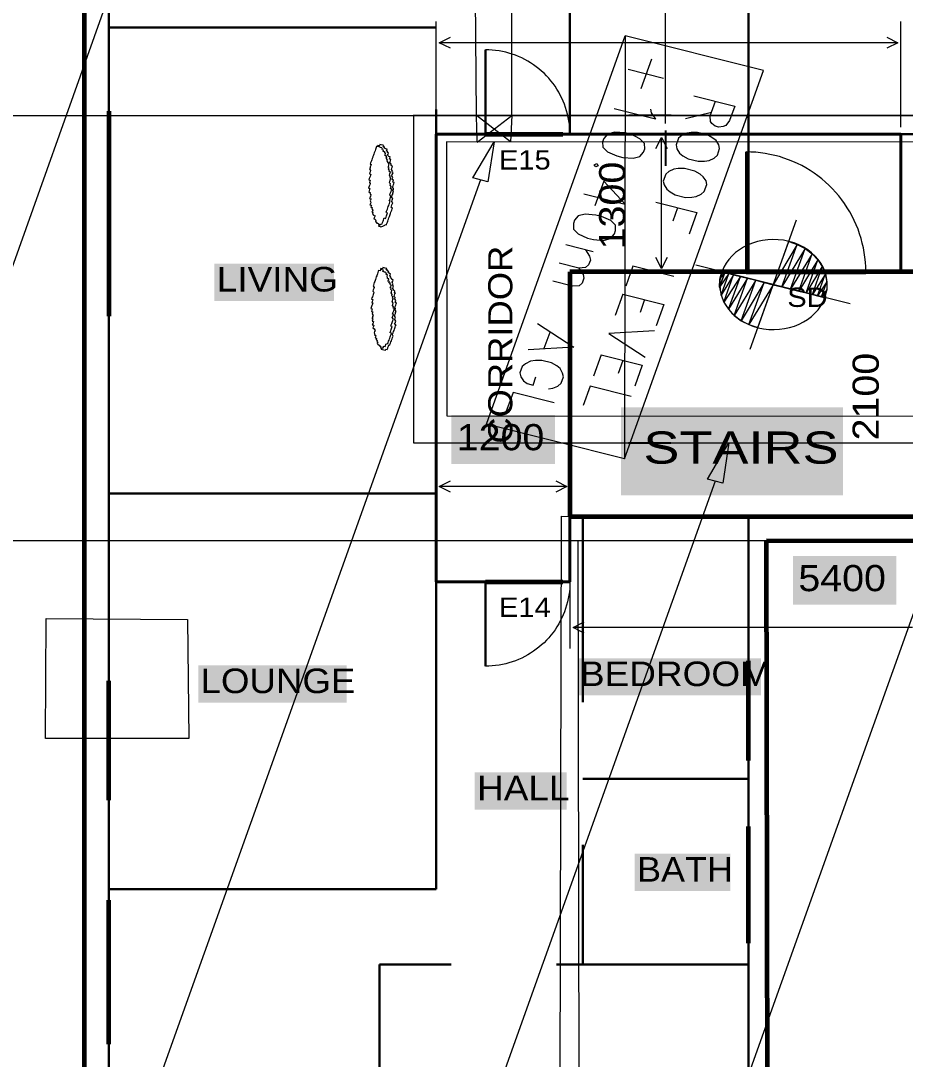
# Paper-space layout '01 Roof Support Layout' of a CAD drawing. Header units: millimetres. Extents: x 5 to 415, y 5 to 287.
# Drawn here: x 67.2 to 121.9, y 105.6 to 169.8 of the extents above; entities that cross this region are included whole.
import ezdxf

# ---------------------------------------------------------------- set-up
doc = ezdxf.new("R2010")
doc.units = ezdxf.units.MM
for name, color, linetype in [('GA_BACKGROUND', 253, 'Continuous'), ('SHEET_GEOMETRY', 7, 'Continuous'), ('SHEET_TEXT', 7, 'Continuous')]:
    doc.layers.add(name, color=color, linetype=linetype)

# ---------------------------------------------------------------- blocks, each defined once
blk = doc.blocks.new('SHEET_01_ROOF')
at = {"layer": 'GA_BACKGROUND', "lineweight": 0}
for p, q in [((97.584, 207.246), (97.57, 163.971)), ((95.31, 174.886), (95.387, 163.973)), ((73.389, 173.475), (43.11, 88.749)), ((96.023, 144.863), (104.611, 168.895)), ((104.611, 168.895), (104.579, 142.718)), ((104.611, 168.895), (104.579, 142.718)), ((113.167, 166.75), (104.611, 168.895)), ((106.245, 167.448), (105.591, 165.619)), ((104.579, 142.718), (113.167, 166.75)), ((106.991, 166.251), (104.807, 166.798)), ((108.858, 165.182), (111.401, 164.544)), ((109.882, 163.942), (110.204, 164.844)), ((111.401, 164.544), (111.079, 163.642)), ((91.513, 163.988), (91.501, 143.704)), ((130.551, 163.948), (91.513, 163.988)), ((95.448, 162.319), (95.417, 163.965)), ((95.417, 163.965), (97.6, 163.964)), ((97.503, 162.322), (95.417, 163.965)), ((95.448, 162.319), (97.6, 163.964)), ((97.6, 163.964), (97.503, 162.322)), ((106.481, 163.73), (103.938, 164.368)), ((106.182, 164.351), (106.23, 164.121)), ((106.23, 164.121), (106.481, 163.73)), ((109.954, 164.143), (108.348, 163.754)), ((109.885, 163.586), (109.882, 163.942)), ((109.969, 163.456), (109.885, 163.586)), ((110.173, 163.296), (109.969, 163.456)), ((110.412, 163.236), (110.173, 163.296)), ((110.687, 163.276), (110.412, 163.236)), ((110.843, 163.346), (110.687, 163.276)), ((111.079, 163.642), (110.843, 163.346)), ((103.512, 162.809), (103.285, 162.538)), ((103.942, 162.919), (103.512, 162.809)), ((104.615, 162.887), (103.942, 162.919)), ((104.974, 162.797), (104.615, 162.887)), ((105.528, 162.522), (104.974, 162.797)), ((108.109, 162.721), (107.918, 162.551)), ((108.42, 162.862), (108.109, 162.721)), ((108.695, 162.902), (108.42, 162.862)), ((109.09, 162.912), (108.695, 162.902)), ((109.718, 162.755), (109.09, 162.912)), ((110.042, 162.564), (109.718, 162.755)), ((89.197, 161.975), (89.179, 161.925)), ((89.223, 162.05), (89.197, 161.975)), ((89.283, 162.035), (89.223, 162.05)), ((89.31, 162.11), (89.283, 162.035)), ((89.373, 162.013), (89.283, 162.035)), ((89.4, 162.088), (89.31, 162.11)), ((89.463, 161.99), (89.373, 162.013)), ((89.427, 162.163), (89.4, 162.088)), ((89.516, 162.141), (89.427, 162.163)), ((89.552, 161.968), (89.463, 161.99)), ((89.606, 162.118), (89.516, 162.141)), ((89.585, 161.878), (89.552, 161.968)), ((89.666, 162.103), (89.606, 162.118)), ((89.639, 162.028), (89.666, 162.103)), ((89.729, 162.005), (89.639, 162.028)), ((89.702, 161.93), (89.729, 162.005)), ((89.792, 161.908), (89.702, 161.93)), ((128.339, 162.318), (93.56, 162.328)), ((93.56, 162.328), (93.563, 145.371)), ((95.174, 160.094), (96.495, 162.33)), ((97.503, 162.322), (95.448, 162.319)), ((96.495, 162.33), (96.102, 159.861)), ((103.285, 162.538), (103.213, 162.338)), ((103.213, 162.338), (103.225, 162.007)), ((103.225, 162.007), (103.512, 161.717)), ((105.815, 162.231), (105.528, 162.522)), ((105.827, 161.901), (105.815, 162.231)), ((107.918, 162.551), (107.775, 162.15)), ((107.775, 162.15), (107.814, 161.894)), ((110.245, 162.404), (110.042, 162.564)), ((110.413, 162.144), (110.245, 162.404)), ((110.461, 161.913), (110.413, 162.144)), ((88.955, 161.298), (88.928, 161.223)), ((88.982, 161.374), (88.955, 161.298)), ((89, 161.424), (88.982, 161.374)), ((89.026, 161.499), (89, 161.424)), ((89.053, 161.574), (89.026, 161.499)), ((89.08, 161.649), (89.053, 161.574)), ((89.098, 161.699), (89.08, 161.649)), ((89.125, 161.775), (89.098, 161.699)), ((89.152, 161.85), (89.125, 161.775)), ((89.179, 161.925), (89.152, 161.85)), ((89.568, 161.827), (89.585, 161.878)), ((89.657, 161.805), (89.568, 161.827)), ((89.63, 161.73), (89.657, 161.805)), ((89.72, 161.707), (89.63, 161.73)), ((89.783, 161.61), (89.72, 161.707)), ((89.738, 161.484), (89.756, 161.534)), ((89.828, 161.462), (89.738, 161.484)), ((89.756, 161.534), (89.783, 161.61)), ((89.882, 161.885), (89.792, 161.908)), ((89.801, 161.387), (89.828, 161.462)), ((89.861, 161.372), (89.801, 161.387)), ((89.834, 161.296), (89.861, 161.372)), ((89.897, 161.199), (89.834, 161.296)), ((89.837, 161.76), (89.855, 161.81)), ((89.927, 161.737), (89.837, 161.76)), ((89.855, 161.81), (89.882, 161.885)), ((89.9, 161.662), (89.927, 161.737)), ((89.96, 161.647), (89.9, 161.662)), ((89.906, 161.497), (89.933, 161.572)), ((89.978, 161.424), (89.906, 161.497)), ((89.933, 161.572), (89.96, 161.647)), ((90.067, 161.402), (89.978, 161.424)), ((90.014, 161.251), (90.04, 161.327)), ((90.04, 161.327), (90.067, 161.402)), ((103.512, 161.717), (104.105, 161.459)), ((104.105, 161.459), (104.464, 161.369)), ((104.464, 161.369), (105.098, 161.319)), ((105.098, 161.319), (105.529, 161.43)), ((105.529, 161.43), (105.756, 161.7)), ((105.756, 161.7), (105.827, 161.901)), ((107.814, 161.894), (107.981, 161.634)), ((107.981, 161.634), (108.185, 161.473)), ((108.185, 161.473), (108.508, 161.283)), ((109.806, 161.176), (110.117, 161.317)), ((110.117, 161.317), (110.317, 161.512)), ((110.317, 161.512), (110.461, 161.913)), ((88.818, 160.732), (88.791, 160.657)), ((88.791, 160.657), (88.854, 160.559)), ((88.835, 160.782), (88.818, 160.732)), ((88.856, 161.023), (88.829, 160.948)), ((88.829, 160.948), (88.889, 160.933)), ((88.862, 160.857), (88.835, 160.782)), ((88.874, 161.073), (88.856, 161.023)), ((88.889, 160.933), (88.862, 160.857)), ((88.901, 161.148), (88.874, 161.073)), ((88.928, 161.223), (88.901, 161.148)), ((89.879, 161.149), (89.897, 161.199)), ((89.942, 161.051), (89.879, 161.149)), ((89.933, 160.753), (89.951, 160.803)), ((89.993, 160.738), (89.933, 160.753)), ((90.005, 160.953), (89.942, 161.051)), ((89.951, 160.803), (89.978, 160.878)), ((89.966, 160.663), (89.993, 160.738)), ((90.029, 160.565), (89.966, 160.663)), ((89.978, 160.878), (90.005, 160.953)), ((90.103, 161.229), (90.014, 161.251)), ((90.032, 161.028), (90.059, 161.104)), ((90.092, 161.013), (90.032, 161.028)), ((90.059, 161.104), (90.077, 161.154)), ((90.077, 161.154), (90.103, 161.229)), ((90.154, 160.916), (90.092, 161.013)), ((90.128, 160.841), (90.154, 160.916)), ((90.217, 160.818), (90.128, 160.841)), ((90.146, 160.618), (90.173, 160.693)), ((90.173, 160.693), (90.19, 160.743)), ((90.19, 160.743), (90.217, 160.818)), ((102.702, 160.909), (102.858, 160.98)), ((102.786, 160.779), (102.702, 160.909)), ((102.942, 160.849), (102.786, 160.779)), ((102.858, 160.98), (102.942, 160.849)), ((107.898, 160.672), (107.623, 160.631)), ((108.293, 160.682), (107.898, 160.672)), ((108.921, 160.524), (108.293, 160.682)), ((108.508, 161.283), (109.136, 161.126)), ((109.136, 161.126), (109.531, 161.136)), ((109.531, 161.136), (109.806, 161.176)), ((88.773, 160.061), (88.746, 159.986)), ((88.791, 160.111), (88.773, 160.061)), ((88.809, 160.434), (88.782, 160.359)), ((88.782, 160.359), (88.872, 160.336)), ((88.818, 160.186), (88.791, 160.111)), ((88.827, 160.484), (88.809, 160.434)), ((88.845, 160.261), (88.818, 160.186)), ((88.854, 160.559), (88.827, 160.484)), ((88.872, 160.336), (88.845, 160.261)), ((90.002, 160.49), (90.029, 160.565)), ((90.092, 160.467), (90.002, 160.49)), ((90.02, 160.267), (90.047, 160.342)), ((90.083, 160.169), (90.02, 160.267)), ((90.047, 160.342), (90.074, 160.417)), ((90.065, 160.119), (90.083, 160.169)), ((90.098, 160.029), (90.065, 160.119)), ((90.071, 159.954), (90.098, 160.029)), ((90.074, 160.417), (90.092, 160.467)), ((90.209, 160.52), (90.146, 160.618)), ((90.17, 160.229), (90.197, 160.304)), ((90.233, 160.132), (90.17, 160.229)), ((90.182, 160.445), (90.209, 160.52)), ((90.242, 160.43), (90.182, 160.445)), ((90.188, 160.006), (90.215, 160.081)), ((90.278, 159.984), (90.188, 160.006)), ((90.197, 160.304), (90.224, 160.38)), ((90.215, 160.081), (90.233, 160.132)), ((90.224, 160.38), (90.242, 160.43)), ((96.102, 159.861), (95.174, 160.094)), ((107.121, 160.32), (106.968, 159.894)), ((107.312, 160.491), (107.121, 160.32)), ((107.623, 160.631), (107.312, 160.491)), ((109.244, 160.334), (108.921, 160.524)), ((109.448, 160.174), (109.244, 160.334)), ((109.616, 159.913), (109.448, 160.174)), ((95.653, 159.974), (69.084, 85.631)), ((88.744, 159.522), (88.726, 159.472)), ((88.726, 159.472), (88.815, 159.449)), ((88.77, 159.597), (88.744, 159.522)), ((88.746, 159.986), (88.836, 159.963)), ((88.789, 159.374), (88.762, 159.299)), ((88.797, 159.672), (88.77, 159.597)), ((88.809, 159.888), (88.782, 159.813)), ((88.782, 159.813), (88.824, 159.748)), ((88.815, 159.449), (88.789, 159.374)), ((88.824, 159.748), (88.797, 159.672)), ((88.836, 159.963), (88.809, 159.888)), ((90.018, 159.803), (90.045, 159.878)), ((90.089, 159.731), (90.018, 159.803)), ((90.045, 159.878), (90.071, 159.954)), ((90.063, 159.655), (90.089, 159.731)), ((90.126, 159.558), (90.063, 159.655)), ((90.081, 159.432), (90.099, 159.483)), ((90.17, 159.41), (90.081, 159.432)), ((90.099, 159.483), (90.126, 159.558)), ((90.144, 159.335), (90.17, 159.41)), ((90.215, 159.535), (90.242, 159.61)), ((90.278, 159.438), (90.215, 159.535)), ((90.224, 159.833), (90.251, 159.909)), ((90.314, 159.811), (90.224, 159.833)), ((90.233, 159.312), (90.26, 159.387)), ((90.242, 159.61), (90.269, 159.686)), ((90.251, 159.909), (90.278, 159.984)), ((90.26, 159.387), (90.278, 159.438)), ((90.269, 159.686), (90.287, 159.736)), ((90.287, 159.736), (90.314, 159.811)), ((103.283, 159.89), (102.737, 158.361)), ((104.601, 158.468), (103.283, 159.89)), ((106.968, 159.894), (107.017, 159.664)), ((107.017, 159.664), (107.184, 159.403)), ((107.184, 159.403), (107.388, 159.243)), ((109.511, 159.257), (109.664, 159.683)), ((109.664, 159.683), (109.616, 159.913)), ((88.762, 159.299), (88.735, 159.224)), ((88.735, 159.224), (88.825, 159.201)), ((88.816, 158.903), (88.789, 158.828)), ((88.789, 158.828), (88.879, 158.805)), ((88.825, 159.201), (88.798, 159.126)), ((88.798, 159.126), (88.87, 159.054)), ((88.843, 158.978), (88.816, 158.903)), ((88.861, 158.755), (88.834, 158.68)), ((88.87, 159.054), (88.843, 158.978)), ((88.879, 158.805), (88.861, 158.755)), ((90.009, 158.686), (90.036, 158.761)), ((90.036, 158.761), (90.054, 158.811)), ((90.045, 159.059), (90.072, 159.134)), ((90.108, 158.961), (90.045, 159.059)), ((90.054, 158.811), (90.081, 158.886)), ((90.072, 159.134), (90.09, 159.184)), ((90.081, 158.886), (90.108, 158.961)), ((90.09, 159.184), (90.117, 159.26)), ((90.117, 159.26), (90.144, 159.335)), ((90.141, 158.871), (90.168, 158.946)), ((90.231, 158.849), (90.141, 158.871)), ((90.159, 158.648), (90.186, 158.723)), ((90.168, 158.946), (90.195, 159.022)), ((90.186, 158.723), (90.204, 158.774)), ((90.195, 159.022), (90.222, 159.097)), ((90.204, 158.774), (90.231, 158.849)), ((90.222, 159.097), (90.239, 159.147)), ((90.266, 159.222), (90.233, 159.312)), ((90.239, 159.147), (90.266, 159.222)), ((102.058, 159.105), (104.601, 158.468)), ((107.388, 159.243), (107.711, 159.053)), ((107.711, 159.053), (108.339, 158.895)), ((108.339, 158.895), (108.734, 158.906)), ((108.734, 158.906), (109.009, 158.946)), ((109.009, 158.946), (109.32, 159.086)), ((109.32, 159.086), (109.511, 159.257)), ((88.84, 158.515), (88.813, 158.44)), ((88.813, 158.44), (88.903, 158.417)), ((88.834, 158.68), (88.867, 158.59)), ((88.867, 158.59), (88.84, 158.515)), ((88.885, 158.367), (88.858, 158.292)), ((88.858, 158.292), (88.948, 158.269)), ((88.903, 158.417), (88.885, 158.367)), ((88.948, 158.269), (88.921, 158.194)), ((88.921, 158.194), (88.984, 158.096)), ((88.984, 158.096), (88.966, 158.046)), ((89.845, 158.044), (89.872, 158.119)), ((89.872, 158.119), (89.89, 158.17)), ((89.89, 158.17), (89.917, 158.245)), ((89.917, 158.245), (89.944, 158.32)), ((89.944, 158.32), (89.971, 158.395)), ((89.971, 158.395), (89.998, 158.47)), ((89.998, 158.47), (90.016, 158.52)), ((90.069, 158.671), (90.009, 158.686)), ((90.016, 158.52), (90.042, 158.596)), ((90.042, 158.596), (90.069, 158.671)), ((90.123, 158.275), (90.15, 158.35)), ((90.213, 158.252), (90.123, 158.275)), ((90.142, 158.052), (90.159, 158.102)), ((90.15, 158.35), (90.177, 158.425)), ((90.222, 158.551), (90.159, 158.648)), ((90.159, 158.102), (90.186, 158.177)), ((90.177, 158.425), (90.195, 158.475)), ((90.186, 158.177), (90.213, 158.252)), ((90.195, 158.475), (90.222, 158.551)), ((106.503, 158.591), (109.046, 157.954)), ((107.849, 158.254), (107.554, 157.427)), ((88.966, 158.046), (88.939, 157.971)), ((88.939, 157.971), (88.999, 157.956)), ((88.999, 157.956), (88.972, 157.881)), ((88.972, 157.881), (89.035, 157.783)), ((89.035, 157.783), (89.125, 157.761)), ((89.08, 157.636), (89.053, 157.56)), ((89.053, 157.56), (89.143, 157.538)), ((89.107, 157.711), (89.08, 157.636)), ((89.125, 157.761), (89.107, 157.711)), ((89.143, 157.538), (89.176, 157.448)), ((89.176, 157.448), (89.149, 157.372)), ((89.622, 157.418), (89.648, 157.493)), ((89.648, 157.493), (89.675, 157.568)), ((89.675, 157.568), (89.693, 157.618)), ((89.693, 157.618), (89.783, 157.596)), ((89.783, 157.596), (89.81, 157.671)), ((89.81, 157.671), (89.837, 157.746)), ((89.819, 157.969), (89.845, 158.044)), ((89.908, 157.947), (89.819, 157.969)), ((89.837, 157.746), (89.864, 157.821)), ((89.864, 157.821), (89.881, 157.871)), ((89.881, 157.871), (89.908, 157.947)), ((89.918, 157.425), (89.945, 157.501)), ((89.945, 157.501), (89.962, 157.551)), ((89.962, 157.551), (89.989, 157.626)), ((89.989, 157.626), (90.016, 157.701)), ((90.016, 157.701), (90.043, 157.776)), ((90.043, 157.776), (90.061, 157.826)), ((90.061, 157.826), (90.088, 157.902)), ((90.088, 157.902), (90.115, 157.977)), ((90.115, 157.977), (90.142, 158.052)), ((101.475, 157.476), (101.404, 157.276)), ((101.703, 157.747), (101.475, 157.476)), ((102.133, 157.857), (101.703, 157.747)), ((102.797, 157.8), (102.133, 157.857)), ((103.156, 157.71), (102.797, 157.8)), ((103.719, 157.46), (103.156, 157.71)), ((104.006, 157.169), (103.719, 157.46)), ((109.046, 157.954), (108.571, 156.625)), ((112.351, 149.507), (115.208, 157.501)), ((89.149, 157.372), (89.239, 157.35)), ((89.239, 157.35), (89.221, 157.3)), ((89.221, 157.3), (89.311, 157.277)), ((89.311, 157.277), (89.373, 157.18)), ((89.373, 157.18), (89.347, 157.104)), ((89.347, 157.104), (89.436, 157.082)), ((89.373, 157.18), (89.49, 157.232)), ((89.436, 157.082), (89.496, 157.067)), ((89.49, 157.232), (89.568, 157.267)), ((89.496, 157.067), (89.613, 157.12)), ((89.568, 157.267), (89.595, 157.343)), ((89.595, 157.343), (89.622, 157.418)), ((89.613, 157.12), (89.729, 157.172)), ((89.729, 157.172), (89.747, 157.222)), ((89.747, 157.222), (89.837, 157.2)), ((89.837, 157.2), (89.864, 157.275)), ((89.864, 157.275), (89.891, 157.35)), ((89.891, 157.35), (89.918, 157.425)), ((101.404, 157.276), (101.407, 156.92)), ((101.407, 156.92), (101.694, 156.63)), ((103.947, 156.638), (104.018, 156.839)), ((104.018, 156.839), (104.006, 157.169)), ((101.694, 156.63), (102.287, 156.372)), ((102.287, 156.372), (102.646, 156.282)), ((102.646, 156.282), (103.28, 156.232)), ((103.28, 156.232), (103.711, 156.342)), ((103.711, 156.342), (103.947, 156.638)), ((112.804, 156.16), (112.504, 156.068)), ((113.114, 156.228), (112.804, 156.16)), ((113.433, 156.27), (113.114, 156.228)), ((113.758, 156.286), (113.433, 156.27)), ((114.087, 156.276), (113.758, 156.286)), ((113.775, 153.491), (114.733, 156.173)), ((114.417, 156.237), (114.087, 156.276)), ((114.748, 156.169), (114.417, 156.237)), ((114.733, 156.173), (115.254, 155.987)), ((115.069, 156.073), (114.748, 156.169)), ((102.634, 155.52), (100.929, 155.948)), ((102.156, 155.64), (102.407, 155.249)), ((111.686, 155.655), (111.447, 155.475)), ((111.942, 155.814), (111.686, 155.655)), ((112.216, 155.952), (111.942, 155.814)), ((112.504, 156.068), (112.216, 155.952)), ((115.254, 155.987), (113.775, 153.491)), ((115.254, 155.987), (113.775, 153.491)), ((114.313, 153.356), (115.254, 155.987)), ((114.313, 153.356), (115.254, 155.987)), ((115.748, 155.727), (114.313, 153.356)), ((115.748, 155.727), (114.313, 153.356)), ((114.852, 153.221), (115.748, 155.727)), ((114.852, 153.221), (115.748, 155.727)), ((115.371, 155.954), (115.069, 156.073)), ((115.254, 155.987), (115.748, 155.727)), ((115.653, 155.811), (115.371, 155.954)), ((115.913, 155.648), (115.653, 155.811)), ((115.748, 155.727), (116.184, 155.399)), ((116.152, 155.466), (115.913, 155.648)), ((102.455, 155.019), (102.348, 154.718)), ((102.407, 155.249), (102.455, 155.019)), ((111.035, 155.057), (110.865, 154.821)), ((111.23, 155.275), (111.035, 155.057)), ((111.447, 155.475), (111.23, 155.275)), ((116.184, 155.399), (114.852, 153.221)), ((116.184, 155.399), (114.852, 153.221)), ((115.361, 153.094), (116.184, 155.399)), ((115.361, 153.094), (116.184, 155.399)), ((116.544, 155.036), (115.361, 153.094)), ((116.544, 155.036), (115.361, 153.094)), ((115.809, 152.981), (116.544, 155.036)), ((115.809, 152.981), (116.544, 155.036)), ((116.367, 155.266), (116.152, 155.466)), ((116.184, 155.399), (116.544, 155.036)), ((116.557, 155.051), (116.367, 155.266)), ((116.544, 155.036), (116.816, 154.613)), ((116.722, 154.822), (116.557, 155.051)), ((89.304, 154.248), (89.277, 154.173)), ((89.331, 154.323), (89.304, 154.248)), ((89.349, 154.373), (89.331, 154.323)), ((89.438, 154.351), (89.349, 154.373)), ((89.465, 154.426), (89.438, 154.351)), ((89.492, 154.501), (89.465, 154.426)), ((89.555, 154.404), (89.465, 154.426)), ((89.582, 154.479), (89.492, 154.501)), ((89.645, 154.381), (89.555, 154.404)), ((89.609, 154.554), (89.582, 154.479)), ((89.698, 154.532), (89.609, 154.554)), ((89.618, 154.306), (89.645, 154.381)), ((89.678, 154.291), (89.618, 154.306)), ((89.767, 154.268), (89.678, 154.291)), ((89.758, 154.516), (89.698, 154.532)), ((89.749, 154.218), (89.767, 154.268)), ((89.839, 154.196), (89.749, 154.218)), ((89.848, 154.494), (89.758, 154.516)), ((89.821, 154.419), (89.848, 154.494)), ((89.911, 154.396), (89.821, 154.419)), ((89.884, 154.321), (89.911, 154.396)), ((89.974, 154.299), (89.884, 154.321)), ((89.947, 154.223), (89.974, 154.299)), ((90.007, 154.208), (89.947, 154.223)), ((101.753, 154.512), (100.526, 154.82)), ((102.157, 154.548), (101.753, 154.512)), ((101.753, 154.512), (102.004, 154.122)), ((102.348, 154.718), (102.157, 154.548)), ((105.088, 154.632), (104.649, 153.404)), ((107.631, 153.994), (105.088, 154.632)), ((118.532, 152.298), (108.988, 154.691)), ((110.461, 153.339), (110.783, 154.241)), ((110.783, 154.241), (110.461, 153.339)), ((110.472, 153.828), (110.604, 154.286)), ((110.634, 154.279), (110.472, 153.828)), ((110.634, 154.279), (110.472, 153.828)), ((110.472, 153.828), (110.783, 154.241)), ((110.472, 153.828), (110.783, 154.241)), ((110.608, 154.299), (110.527, 154.022)), ((110.604, 154.286), (110.634, 154.279)), ((110.722, 154.568), (110.608, 154.299)), ((110.783, 154.241), (110.634, 154.279)), ((110.865, 154.821), (110.722, 154.568)), ((110.783, 154.241), (111.023, 154.181)), ((116.816, 154.613), (115.809, 152.981)), ((116.816, 154.613), (115.809, 152.981)), ((116.198, 152.884), (116.816, 154.613)), ((116.198, 152.884), (116.816, 154.613)), ((116.86, 154.581), (116.722, 154.822)), ((116.816, 154.613), (117.002, 154.129)), ((116.97, 154.33), (116.86, 154.581)), ((117.051, 154.07), (116.97, 154.33)), ((89.08, 153.622), (89.053, 153.547)), ((89.107, 153.697), (89.08, 153.622)), ((89.125, 153.747), (89.107, 153.697)), ((89.151, 153.822), (89.125, 153.747)), ((89.178, 153.897), (89.151, 153.822)), ((89.205, 153.973), (89.178, 153.897)), ((89.232, 154.048), (89.205, 153.973)), ((89.25, 154.098), (89.232, 154.048)), ((89.277, 154.173), (89.25, 154.098)), ((89.812, 154.121), (89.839, 154.196)), ((89.902, 154.098), (89.812, 154.121)), ((89.875, 154.023), (89.902, 154.098)), ((89.908, 153.933), (89.875, 154.023)), ((89.89, 153.883), (89.908, 153.933)), ((89.98, 153.86), (89.89, 153.883)), ((89.926, 153.71), (89.953, 153.785)), ((90.016, 153.687), (89.926, 153.71)), ((89.953, 153.785), (89.98, 153.86)), ((89.989, 153.612), (90.016, 153.687)), ((90.079, 153.59), (89.989, 153.612)), ((90.079, 154.136), (90.007, 154.208)), ((90.052, 154.061), (90.079, 154.136)), ((90.115, 153.963), (90.052, 154.061)), ((90.052, 153.514), (90.079, 153.59)), ((90.088, 153.888), (90.115, 153.963)), ((90.177, 153.865), (90.088, 153.888)), ((90.16, 153.815), (90.177, 153.865)), ((90.249, 153.793), (90.16, 153.815)), ((90.196, 153.642), (90.222, 153.717)), ((90.228, 153.552), (90.196, 153.642)), ((90.222, 153.717), (90.249, 153.793)), ((101.359, 153.41), (100.132, 153.717)), ((101.945, 153.591), (101.754, 153.42)), ((102.052, 153.891), (101.945, 153.591)), ((102.004, 154.122), (102.052, 153.891)), ((111.023, 154.181), (110.461, 153.339)), ((111.023, 154.181), (110.461, 153.339)), ((110.461, 153.339), (110.472, 153.828)), ((110.481, 153.745), (110.468, 153.469)), ((110.527, 154.022), (110.481, 153.745)), ((110.548, 152.853), (111.023, 154.181)), ((110.548, 152.853), (111.023, 154.181)), ((111.322, 154.106), (110.548, 152.853)), ((111.322, 154.106), (110.548, 152.853)), ((110.713, 152.402), (111.322, 154.106)), ((110.713, 152.402), (111.322, 154.106)), ((111.741, 154.001), (110.713, 152.402)), ((111.741, 154.001), (110.713, 152.402)), ((111.015, 151.971), (111.741, 154.001)), ((111.015, 151.971), (111.741, 154.001)), ((112.189, 153.889), (111.015, 151.971)), ((112.189, 153.889), (111.015, 151.971)), ((111.023, 154.181), (111.322, 154.106)), ((111.322, 154.106), (111.741, 154.001)), ((111.365, 151.583), (112.189, 153.889)), ((111.365, 151.583), (112.189, 153.889)), ((112.698, 153.761), (111.365, 151.583)), ((112.698, 153.761), (111.365, 151.583)), ((111.741, 154.001), (112.189, 153.889)), ((111.802, 151.255), (112.698, 153.761)), ((111.802, 151.255), (112.698, 153.761)), ((113.207, 153.634), (111.802, 151.255)), ((113.207, 153.634), (111.802, 151.255)), ((112.189, 153.889), (112.698, 153.761)), ((112.275, 151.028), (113.207, 153.634)), ((112.275, 151.028), (113.207, 153.634)), ((112.698, 153.761), (113.207, 153.634)), ((113.207, 153.634), (113.775, 153.491)), ((117.002, 154.129), (116.198, 152.884)), ((117.002, 154.129), (116.198, 152.884)), ((116.527, 152.801), (117.002, 154.129)), ((116.527, 152.801), (117.002, 154.129)), ((117.098, 153.668), (116.527, 152.801)), ((117.098, 153.668), (116.527, 152.801)), ((116.767, 152.741), (117.098, 153.668)), ((116.767, 152.741), (117.098, 153.668)), ((117.002, 154.129), (117.098, 153.668)), ((117.101, 153.803), (117.051, 154.07)), ((117.098, 153.668), (117.086, 153.18)), ((117.121, 153.531), (117.101, 153.803)), ((89.017, 153.173), (88.99, 153.098)), ((88.99, 153.098), (89.062, 153.025)), ((89.026, 153.471), (89.008, 153.421)), ((89.008, 153.421), (89.071, 153.324)), ((89.035, 152.95), (89.009, 152.875)), ((89.044, 153.248), (89.017, 153.173)), ((89.053, 153.547), (89.026, 153.471)), ((89.062, 153.025), (89.035, 152.95)), ((89.071, 153.324), (89.044, 153.248)), ((90.124, 153.442), (90.052, 153.514)), ((90.07, 153.291), (90.097, 153.367)), ((90.13, 153.276), (90.07, 153.291)), ((90.097, 153.367), (90.124, 153.442)), ((90.103, 153.201), (90.13, 153.276)), ((90.175, 153.129), (90.103, 153.201)), ((90.121, 152.978), (90.148, 153.053)), ((90.184, 152.881), (90.121, 152.978)), ((90.148, 153.053), (90.175, 153.129)), ((90.202, 153.477), (90.228, 153.552)), ((90.273, 153.404), (90.202, 153.477)), ((90.22, 153.254), (90.247, 153.329)), ((90.283, 153.156), (90.22, 153.254)), ((90.247, 153.329), (90.273, 153.404)), ((90.354, 153.084), (90.283, 153.156)), ((90.328, 153.008), (90.354, 153.084)), ((90.387, 152.993), (90.328, 153.008)), ((90.361, 152.918), (90.387, 152.993)), ((101.754, 153.42), (101.359, 153.41)), ((110.461, 153.339), (110.548, 152.853)), ((110.468, 153.469), (110.487, 153.197)), ((110.487, 153.197), (110.538, 152.93)), ((113.775, 153.491), (112.275, 151.028)), ((113.775, 153.491), (112.275, 151.028)), ((112.826, 150.835), (113.775, 153.491)), ((113.775, 153.491), (114.313, 153.356)), ((114.313, 153.356), (114.852, 153.221)), ((114.852, 153.221), (115.361, 153.094)), ((115.361, 153.094), (115.809, 152.981)), ((115.809, 152.981), (116.198, 152.884)), ((117.086, 153.18), (116.767, 152.741)), ((117.086, 153.18), (116.767, 152.741)), ((116.916, 152.704), (117.086, 153.18)), ((116.916, 152.704), (117.086, 153.18)), ((117.086, 153.18), (116.946, 152.696)), ((116.981, 152.701), (117.062, 152.978)), ((117.062, 152.978), (117.108, 153.255)), ((117.108, 153.255), (117.121, 153.531)), ((88.937, 152.675), (88.91, 152.599)), ((88.91, 152.599), (89, 152.577)), ((88.955, 152.452), (88.928, 152.376)), ((88.928, 152.376), (88.988, 152.361)), ((88.964, 152.75), (88.937, 152.675)), ((88.973, 152.502), (88.955, 152.452)), ((88.988, 152.361), (88.961, 152.286)), ((88.982, 152.8), (88.964, 152.75)), ((89, 152.577), (88.973, 152.502)), ((89.009, 152.875), (88.982, 152.8)), ((90.157, 152.805), (90.184, 152.881)), ((90.229, 152.733), (90.157, 152.805)), ((90.19, 152.442), (90.208, 152.492)), ((90.253, 152.344), (90.19, 152.442)), ((90.202, 152.658), (90.229, 152.733)), ((90.262, 152.643), (90.202, 152.658)), ((90.208, 152.492), (90.235, 152.567)), ((90.226, 152.269), (90.253, 152.344)), ((90.235, 152.567), (90.262, 152.643)), ((90.307, 152.768), (90.334, 152.843)), ((90.379, 152.695), (90.307, 152.768)), ((90.334, 152.843), (90.361, 152.918)), ((90.352, 152.62), (90.379, 152.695)), ((90.415, 152.522), (90.352, 152.62)), ((90.37, 152.397), (90.388, 152.447)), ((90.46, 152.375), (90.37, 152.397)), ((90.388, 152.447), (90.415, 152.522)), ((90.406, 152.224), (90.433, 152.299)), ((90.433, 152.299), (90.46, 152.375)), ((104.47, 152.903), (103.995, 151.575)), ((104.47, 152.903), (107.013, 152.265)), ((105.816, 152.565), (105.53, 151.763)), ((110.538, 152.93), (110.619, 152.67)), ((110.548, 152.853), (110.713, 152.402)), ((110.619, 152.67), (110.729, 152.419)), ((110.713, 152.402), (111.015, 151.971)), ((110.729, 152.419), (110.867, 152.178)), ((116.198, 152.884), (116.527, 152.801)), ((116.527, 152.801), (116.767, 152.741)), ((116.724, 152.179), (116.867, 152.432)), ((116.767, 152.741), (116.916, 152.704)), ((116.867, 152.432), (116.981, 152.701)), ((116.946, 152.696), (116.916, 152.704)), ((88.889, 152.086), (88.863, 152.011)), ((88.863, 152.011), (88.952, 151.988)), ((88.907, 152.136), (88.889, 152.086)), ((88.926, 151.913), (88.899, 151.838)), ((88.899, 151.838), (88.988, 151.815)), ((88.934, 152.211), (88.907, 152.136)), ((88.952, 151.988), (88.926, 151.913)), ((88.961, 152.286), (88.934, 152.211)), ((88.97, 151.765), (88.944, 151.69)), ((88.944, 151.69), (89.006, 151.592)), ((88.988, 151.815), (88.97, 151.765)), ((90.2, 152.194), (90.226, 152.269)), ((90.271, 152.122), (90.2, 152.194)), ((90.209, 151.673), (90.236, 151.748)), ((90.269, 151.658), (90.209, 151.673)), ((90.236, 151.748), (90.254, 151.798)), ((90.242, 151.583), (90.269, 151.658)), ((90.245, 152.046), (90.271, 152.122)), ((90.334, 152.024), (90.245, 152.046)), ((90.254, 151.798), (90.281, 151.873)), ((90.281, 151.873), (90.307, 151.949)), ((90.307, 151.949), (90.334, 152.024)), ((90.358, 151.635), (90.385, 151.711)), ((90.361, 152.099), (90.379, 152.149)), ((90.394, 152.009), (90.361, 152.099)), ((90.367, 151.934), (90.394, 152.009)), ((90.43, 151.836), (90.367, 151.934)), ((90.379, 152.149), (90.406, 152.224)), ((90.385, 151.711), (90.403, 151.761)), ((90.403, 151.761), (90.43, 151.836)), ((107.013, 152.265), (106.538, 150.937)), ((110.867, 152.178), (111.032, 151.949)), ((111.015, 151.971), (111.365, 151.583)), ((111.032, 151.949), (111.222, 151.734)), ((111.222, 151.734), (111.437, 151.534)), ((116.141, 151.525), (116.359, 151.725)), ((116.359, 151.725), (116.554, 151.943)), ((116.554, 151.943), (116.724, 152.179)), ((88.962, 151.467), (88.935, 151.392)), ((88.935, 151.392), (88.995, 151.377)), ((88.968, 151.302), (88.941, 151.226)), ((88.941, 151.226), (89.031, 151.204)), ((88.986, 151.079), (88.959, 151.003)), ((88.98, 151.517), (88.962, 151.467)), ((88.995, 151.377), (88.968, 151.302)), ((89.006, 151.592), (88.98, 151.517)), ((89.004, 151.129), (88.986, 151.079)), ((89.031, 151.204), (89.004, 151.129)), ((90.108, 150.934), (90.135, 151.009)), ((90.135, 151.009), (90.161, 151.084)), ((90.161, 151.084), (90.188, 151.159)), ((90.188, 151.159), (90.206, 151.209)), ((90.197, 151.458), (90.215, 151.508)), ((90.26, 151.36), (90.197, 151.458)), ((90.206, 151.209), (90.233, 151.285)), ((90.215, 151.508), (90.242, 151.583)), ((90.233, 151.285), (90.26, 151.36)), ((90.332, 151.56), (90.358, 151.635)), ((90.394, 151.463), (90.332, 151.56)), ((90.341, 151.039), (90.368, 151.114)), ((90.431, 151.017), (90.341, 151.039)), ((90.35, 151.337), (90.377, 151.413)), ((90.413, 151.24), (90.35, 151.337)), ((90.368, 151.114), (90.386, 151.164)), ((90.377, 151.413), (90.394, 151.463)), ((90.386, 151.164), (90.413, 151.24)), ((90.404, 150.941), (90.431, 151.017)), ((99.192, 151.086), (101.439, 149.622)), ((111.365, 151.583), (111.802, 151.255)), ((111.437, 151.534), (111.675, 151.352)), ((111.675, 151.352), (111.936, 151.189)), ((111.802, 151.255), (112.275, 151.028)), ((111.936, 151.189), (112.218, 151.046)), ((112.218, 151.046), (112.52, 150.927)), ((112.275, 151.028), (112.826, 150.835)), ((115.085, 150.932), (115.373, 151.048)), ((115.373, 151.048), (115.646, 151.186)), ((115.646, 151.186), (115.903, 151.345)), ((115.903, 151.345), (116.141, 151.525)), ((88.959, 151.003), (89.049, 150.981)), ((89.022, 150.906), (88.995, 150.831)), ((88.995, 150.831), (89.067, 150.758)), ((89.049, 150.981), (89.022, 150.906)), ((89.067, 150.758), (89.13, 150.66)), ((89.103, 150.585), (89.076, 150.51)), ((89.076, 150.51), (89.109, 150.42)), ((89.109, 150.42), (89.091, 150.37)), ((89.091, 150.37), (89.181, 150.347)), ((89.13, 150.66), (89.103, 150.585)), ((90.054, 150.51), (90.072, 150.56)), ((90.144, 150.488), (90.054, 150.51)), ((90.072, 150.56), (90.099, 150.636)), ((90.09, 150.337), (90.117, 150.413)), ((90.099, 150.636), (90.126, 150.711)), ((90.197, 150.911), (90.108, 150.934)), ((90.117, 150.413), (90.144, 150.488)), ((90.126, 150.711), (90.153, 150.786)), ((90.153, 150.786), (90.171, 150.836)), ((90.171, 150.836), (90.197, 150.911)), ((90.207, 150.39), (90.234, 150.465)), ((90.24, 150.3), (90.207, 150.39)), ((90.234, 150.465), (90.252, 150.515)), ((90.252, 150.515), (90.278, 150.591)), ((90.278, 150.591), (90.305, 150.666)), ((90.305, 150.666), (90.332, 150.741)), ((90.332, 150.741), (90.35, 150.791)), ((90.35, 150.791), (90.377, 150.866)), ((90.377, 150.866), (90.404, 150.941)), ((99.943, 150.543), (99.585, 149.54)), ((106.431, 150.636), (103.601, 150.472)), ((103.601, 150.472), (105.849, 149.007)), ((128.619, 150.424), (105.464, 85.631)), ((112.52, 150.927), (112.841, 150.831)), ((112.841, 150.831), (113.171, 150.763)), ((113.171, 150.763), (113.502, 150.724)), ((113.502, 150.724), (113.831, 150.714)), ((113.831, 150.714), (114.156, 150.73)), ((114.156, 150.73), (114.474, 150.772)), ((114.474, 150.772), (114.785, 150.84)), ((114.785, 150.84), (115.085, 150.932)), ((89.154, 150.272), (89.127, 150.197)), ((89.127, 150.197), (89.217, 150.174)), ((89.181, 150.347), (89.154, 150.272)), ((89.217, 150.174), (89.19, 150.099)), ((89.19, 150.099), (89.262, 150.026)), ((89.262, 150.026), (89.235, 149.951)), ((89.235, 149.951), (89.295, 149.936)), ((89.295, 149.936), (89.268, 149.861)), ((89.268, 149.861), (89.331, 149.763)), ((89.331, 149.763), (89.421, 149.741)), ((89.421, 149.741), (89.403, 149.691)), ((89.75, 149.658), (89.777, 149.734)), ((89.777, 149.734), (89.803, 149.809)), ((89.803, 149.809), (89.92, 149.861)), ((89.92, 149.861), (89.938, 149.911)), ((89.938, 149.911), (89.965, 149.987)), ((89.956, 149.689), (89.983, 149.764)), ((89.965, 149.987), (89.992, 150.062)), ((89.983, 149.764), (90.043, 149.749)), ((89.992, 150.062), (90.019, 150.137)), ((90.019, 150.137), (90.036, 150.187)), ((90.036, 150.187), (90.063, 150.262)), ((90.043, 149.749), (90.07, 149.824)), ((90.063, 150.262), (90.09, 150.337)), ((90.07, 149.824), (90.088, 149.874)), ((90.088, 149.874), (90.114, 149.949)), ((90.114, 149.949), (90.141, 150.024)), ((90.141, 150.024), (90.168, 150.1)), ((90.168, 150.1), (90.186, 150.15)), ((90.186, 150.15), (90.213, 150.225)), ((90.213, 150.225), (90.24, 150.3)), ((89.403, 149.691), (89.492, 149.668)), ((89.492, 149.668), (89.466, 149.593)), ((89.466, 149.593), (89.525, 149.578)), ((89.525, 149.578), (89.499, 149.503)), ((89.499, 149.503), (89.588, 149.48)), ((89.525, 149.578), (89.615, 149.556)), ((89.588, 149.48), (89.678, 149.458)), ((89.615, 149.556), (89.642, 149.631)), ((89.642, 149.631), (89.66, 149.681)), ((89.66, 149.681), (89.75, 149.658)), ((89.678, 149.458), (89.768, 149.435)), ((89.768, 149.435), (89.795, 149.511)), ((89.795, 149.511), (89.884, 149.488)), ((89.884, 149.488), (89.911, 149.563)), ((89.911, 149.563), (89.929, 149.613)), ((89.929, 149.613), (89.956, 149.689)), ((101.439, 149.622), (98.61, 149.457)), ((103.127, 149.144), (102.661, 147.841)), ((103.127, 149.144), (105.669, 148.506)), ((98.434, 148.6), (98.242, 148.43)), ((98.754, 148.766), (98.434, 148.6)), ((99.059, 148.799), (98.754, 148.766)), ((99.454, 148.809), (99.059, 148.799)), ((100.052, 148.659), (99.454, 148.809)), ((100.375, 148.469), (100.052, 148.659)), ((100.579, 148.308), (100.375, 148.469)), ((104.473, 148.806), (104.186, 148.004)), ((105.669, 148.506), (105.204, 147.203)), ((98.242, 148.43), (98.099, 148.029)), ((98.099, 148.029), (98.147, 147.798)), ((98.147, 147.798), (98.315, 147.538)), ((100.737, 148.023), (100.579, 148.308)), ((100.642, 147.391), (100.785, 147.792)), ((100.785, 147.792), (100.737, 148.023)), ((98.315, 147.538), (98.548, 147.37)), ((98.548, 147.37), (98.907, 147.28)), ((98.907, 147.28), (99.086, 147.781)), ((100.14, 147.08), (100.451, 147.221)), ((100.451, 147.221), (100.642, 147.391)), ((102.437, 147.214), (102.007, 146.011)), ((104.98, 146.577), (102.437, 147.214)), ((97.669, 146.826), (97.23, 145.598)), ((100.212, 146.188), (97.669, 146.826)), ((99.865, 147.04), (100.14, 147.08)), ((93.563, 145.371), (128.342, 145.361)), ((104.579, 142.718), (96.023, 144.863)), ((91.501, 143.704), (130.517, 143.696)), ((109.704, 141.46), (111.024, 143.696)), ((111.024, 143.696), (110.661, 141.22)), ((110.661, 141.22), (109.704, 141.46)), ((110.182, 141.34), (90.273, 85.631)), ((100.569, 95.011), (100.669, 139.166)), ((100.669, 139.166), (232.059, 139.041)), ((101.79, 93.504), (101.693, 137.653)), ((101.693, 137.653), (231.034, 137.632)), ((68.73, 125.412), (68.773, 132.828)), ((68.773, 132.828), (77.519, 132.765)), ((77.519, 132.765), (77.593, 125.402)), ((77.593, 125.402), (68.73, 125.412))]:
    blk.add_line(p, q, dxfattribs=at)
at = {"layer": 'SHEET_GEOMETRY', "lineweight": 60}
for p, q in [((71.114, 219.627), (71.114, 93.478)), ((72.64, 164.23), (72.64, 151.543)), ((95.964, 162.797), (100.76, 162.797)), ((101.195, 154.296), (101.195, 139.146)), ((135.201, 154.296), (101.195, 154.296)), ((112.095, 154.296), (119.506, 154.296)), ((101.195, 139.146), (135.201, 139.146)), ((113.444, 93.503), (113.363, 137.653)), ((113.363, 137.653), (221.702, 137.632)), ((95.964, 135.113), (100.76, 135.113)), ((112.24, 124.053), (112.24, 130.223)), ((72.64, 121.585), (72.64, 128.989)), ((112.24, 112.757), (112.24, 119.972)), ((72.64, 106.493), (72.64, 115.415))]:
    blk.add_line(p, q, dxfattribs=at)
at = {"layer": 'SHEET_GEOMETRY', "lineweight": 30}
for p, q in [((72.64, 140.563), (72.64, 218.68)), ((112.24, 154.296), (112.24, 191.641)), ((101.195, 180.088), (101.195, 162.797)), ((72.64, 169.411), (92.912, 169.411)), ((95.964, 162.797), (95.964, 168.029)), ((92.912, 164.336), (92.912, 140.563)), ((101.195, 162.797), (92.912, 162.797)), ((92.912, 162.797), (92.912, 140.563)), ((127.184, 162.797), (115.957, 162.797)), ((121.686, 162.797), (121.686, 154.296)), ((112.095, 154.296), (112.095, 161.707)), ((135.201, 154.296), (112.24, 154.296)), ((138.41, 154.296), (116.616, 154.296)), ((72.64, 94.437), (72.64, 140.563)), ((72.64, 140.563), (92.912, 140.563)), ((92.912, 140.563), (72.64, 140.563)), ((92.912, 140.563), (92.912, 135.113)), ((92.912, 116.079), (92.912, 140.563)), ((101.195, 135.113), (101.195, 139.146)), ((101.195, 139.146), (112.24, 139.146)), ((101.989, 127.658), (101.989, 139.146)), ((112.24, 139.146), (112.24, 94.437)), ((92.912, 135.113), (101.195, 135.113)), ((95.964, 135.113), (95.964, 129.882)), ((112.24, 122.914), (101.991, 122.914)), ((101.991, 111.428), (101.991, 118.832)), ((92.912, 116.079), (72.64, 116.079)), ((89.412, 94.437), (89.412, 111.428)), ((89.412, 111.428), (93.838, 111.428)), ((112.24, 111.428), (100.36, 111.428))]:
    blk.add_line(p, q, dxfattribs=at)
at = {"layer": 'SHEET_GEOMETRY', "lineweight": 15}
for p, q in [((107.107, 163.46), (107.107, 185.032)), ((92.912, 163.233), (92.912, 169.773)), ((121.686, 163.233), (121.686, 169.773)), ((137.097, 163.948), (57.163, 163.948)), ((137.097, 163.948), (57.163, 163.948)), ((107.735, 162.797), (105.555, 162.797)), ((107.735, 154.296), (105.555, 154.296)), ((134.765, 154.296), (121.25, 154.296)), ((92.912, 141.435), (92.912, 142.307)), ((101.195, 141.435), (101.195, 142.307)), ((134.765, 139.146), (121.25, 139.146)), ((101.195, 138.71), (101.195, 130.971)), ((70.678, 137.651), (57.163, 137.651)), ((137.071, 137.646), (57.163, 137.646))]:
    blk.add_line(p, q, dxfattribs=at)
at = {"layer": 'SHEET_GEOMETRY', "lineweight": 18}
for p, q in [((93.106, 168.465), (93.798, 168.811)), ((94.88, 168.465), (93.106, 168.465)), ((93.798, 168.119), (93.106, 168.465)), ((96.654, 168.465), (94.88, 168.465)), ((98.428, 168.465), (96.654, 168.465)), ((100.202, 168.465), (98.428, 168.465)), ((101.976, 168.465), (100.202, 168.465)), ((103.751, 168.465), (101.976, 168.465)), ((105.525, 168.465), (103.751, 168.465)), ((107.299, 168.465), (105.525, 168.465)), ((109.073, 168.465), (107.299, 168.465)), ((110.847, 168.465), (109.073, 168.465)), ((112.622, 168.465), (110.847, 168.465)), ((114.396, 168.465), (112.622, 168.465)), ((116.17, 168.465), (114.396, 168.465)), ((117.944, 168.465), (116.17, 168.465)), ((119.718, 168.465), (117.944, 168.465)), ((121.492, 168.465), (119.718, 168.465)), ((120.8, 168.811), (121.492, 168.465)), ((121.492, 168.465), (120.8, 168.119)), ((106.517, 161.911), (106.863, 162.604)), ((106.863, 162.097), (106.863, 162.604)), ((106.863, 162.604), (107.209, 161.911)), ((106.863, 161.589), (106.863, 162.097)), ((106.863, 161.082), (106.863, 161.589)), ((106.863, 160.575), (106.863, 161.082)), ((106.863, 160.068), (106.863, 160.575)), ((106.863, 159.561), (106.863, 160.068)), ((106.863, 159.054), (106.863, 159.561)), ((106.863, 158.546), (106.863, 159.054)), ((106.863, 158.039), (106.863, 158.546)), ((106.863, 157.532), (106.863, 158.039)), ((106.863, 157.025), (106.863, 157.532)), ((106.863, 156.518), (106.863, 157.025)), ((106.863, 156.011), (106.863, 156.518)), ((106.863, 155.504), (106.863, 156.011)), ((106.863, 154.996), (106.863, 155.504)), ((106.863, 154.489), (106.517, 155.182)), ((107.209, 155.182), (106.863, 154.489)), ((106.863, 154.489), (106.863, 154.996)), ((93.106, 140.999), (93.798, 141.345)), ((93.599, 140.999), (93.106, 140.999)), ((93.798, 140.653), (93.106, 140.999)), ((94.093, 140.999), (93.599, 140.999)), ((94.586, 140.999), (94.093, 140.999)), ((95.08, 140.999), (94.586, 140.999)), ((95.573, 140.999), (95.08, 140.999)), ((96.067, 140.999), (95.573, 140.999)), ((96.56, 140.999), (96.067, 140.999)), ((97.054, 140.999), (96.56, 140.999)), ((97.547, 140.999), (97.054, 140.999)), ((98.041, 140.999), (97.547, 140.999)), ((98.534, 140.999), (98.041, 140.999)), ((99.028, 140.999), (98.534, 140.999)), ((99.521, 140.999), (99.028, 140.999)), ((100.015, 140.999), (99.521, 140.999)), ((100.508, 140.999), (100.015, 140.999)), ((100.31, 141.345), (101.002, 140.999)), ((101.002, 140.999), (100.31, 140.653)), ((101.002, 140.999), (100.508, 140.999)), ((101.389, 132.279), (102.081, 132.626)), ((103.49, 132.279), (101.389, 132.279)), ((102.081, 131.933), (101.389, 132.279)), ((105.591, 132.279), (103.49, 132.279)), ((107.692, 132.279), (105.591, 132.279)), ((109.794, 132.279), (107.692, 132.279)), ((111.895, 132.279), (109.794, 132.279)), ((113.996, 132.279), (111.895, 132.279)), ((116.097, 132.279), (113.996, 132.279)), ((118.198, 132.279), (116.097, 132.279)), ((120.299, 132.279), (118.198, 132.279)), ((122.401, 132.279), (120.299, 132.279))]:
    blk.add_line(p, q, dxfattribs=at)
at = {"layer": 'SHEET_GEOMETRY', "lineweight": 20}
for p, q in [((96.175, 168.025), (95.964, 168.029)), ((96.385, 168.012), (96.175, 168.025)), ((96.594, 167.991), (96.385, 168.012)), ((96.803, 167.961), (96.594, 167.991)), ((97.01, 167.923), (96.803, 167.961)), ((97.216, 167.877), (97.01, 167.923)), ((97.419, 167.822), (97.216, 167.877)), ((97.621, 167.76), (97.419, 167.822)), ((97.819, 167.689), (97.621, 167.76)), ((98.014, 167.61), (97.819, 167.689)), ((98.207, 167.524), (98.014, 167.61)), ((98.395, 167.43), (98.207, 167.524)), ((98.58, 167.328), (98.395, 167.43)), ((98.76, 167.219), (98.58, 167.328)), ((98.936, 167.103), (98.76, 167.219)), ((99.107, 166.98), (98.936, 167.103)), ((99.273, 166.85), (99.107, 166.98)), ((99.433, 166.713), (99.273, 166.85)), ((99.588, 166.57), (99.433, 166.713)), ((99.737, 166.421), (99.588, 166.57)), ((99.88, 166.266), (99.737, 166.421)), ((100.016, 166.106), (99.88, 166.266)), ((100.146, 165.94), (100.016, 166.106)), ((100.269, 165.769), (100.146, 165.94)), ((100.386, 165.593), (100.269, 165.769)), ((100.495, 165.413), (100.386, 165.593)), ((100.596, 165.228), (100.495, 165.413)), ((100.69, 165.04), (100.596, 165.228)), ((100.777, 164.848), (100.69, 165.04)), ((100.856, 164.652), (100.777, 164.848)), ((100.926, 164.454), (100.856, 164.652)), ((100.989, 164.253), (100.926, 164.454)), ((101.043, 164.049), (100.989, 164.253)), ((101.09, 163.844), (101.043, 164.049)), ((101.128, 163.636), (101.09, 163.844)), ((101.157, 163.428), (101.128, 163.636)), ((101.179, 163.218), (101.157, 163.428)), ((101.191, 163.008), (101.179, 163.218)), ((101.195, 162.797), (101.191, 163.008)), ((112.393, 161.701), (112.095, 161.707)), ((112.691, 161.683), (112.393, 161.701)), ((112.988, 161.653), (112.691, 161.683)), ((113.284, 161.611), (112.988, 161.653)), ((113.577, 161.557), (113.284, 161.611)), ((113.868, 161.492), (113.577, 161.557)), ((114.157, 161.415), (113.868, 161.492)), ((114.442, 161.326), (114.157, 161.415)), ((114.723, 161.226), (114.442, 161.326)), ((115, 161.114), (114.723, 161.226)), ((115.272, 160.992), (115, 161.114)), ((115.539, 160.858), (115.272, 160.992)), ((115.8, 160.714), (115.539, 160.858)), ((116.056, 160.56), (115.8, 160.714)), ((116.305, 160.395), (116.056, 160.56)), ((116.547, 160.221), (116.305, 160.395)), ((116.782, 160.037), (116.547, 160.221)), ((117.009, 159.843), (116.782, 160.037)), ((117.229, 159.641), (117.009, 159.843)), ((117.44, 159.43), (117.229, 159.641)), ((117.642, 159.211), (117.44, 159.43)), ((117.836, 158.983), (117.642, 159.211)), ((118.02, 158.748), (117.836, 158.983)), ((118.194, 158.506), (118.02, 158.748)), ((118.359, 158.257), (118.194, 158.506)), ((118.513, 158.002), (118.359, 158.257)), ((118.657, 157.74), (118.513, 158.002)), ((118.791, 157.473), (118.657, 157.74)), ((118.913, 157.201), (118.791, 157.473)), ((119.025, 156.924), (118.913, 157.201)), ((119.125, 156.643), (119.025, 156.924)), ((119.214, 156.358), (119.125, 156.643)), ((119.291, 156.069), (119.214, 156.358)), ((119.356, 155.778), (119.291, 156.069)), ((119.41, 155.485), (119.356, 155.778)), ((119.452, 155.189), (119.41, 155.485)), ((119.482, 154.892), (119.452, 155.189)), ((119.5, 154.594), (119.482, 154.892)), ((119.506, 154.296), (119.5, 154.594)), ((101.195, 135.113), (101.191, 134.903)), ((101.157, 134.483), (101.128, 134.274)), ((101.179, 134.692), (101.157, 134.483)), ((101.191, 134.903), (101.179, 134.692)), ((100.989, 133.658), (100.926, 133.456)), ((101.043, 133.861), (100.989, 133.658)), ((101.09, 134.067), (101.043, 133.861)), ((101.128, 134.274), (101.09, 134.067)), ((100.777, 133.063), (100.69, 132.87)), ((100.856, 133.258), (100.777, 133.063)), ((100.926, 133.456), (100.856, 133.258)), ((100.495, 132.497), (100.386, 132.317)), ((100.596, 132.682), (100.495, 132.497)), ((100.69, 132.87), (100.596, 132.682)), ((100.016, 131.804), (99.88, 131.644)), ((100.146, 131.97), (100.016, 131.804)), ((100.269, 132.141), (100.146, 131.97)), ((100.386, 132.317), (100.269, 132.141)), ((99.433, 131.197), (99.273, 131.061)), ((99.588, 131.34), (99.433, 131.197)), ((99.737, 131.489), (99.588, 131.34)), ((99.88, 131.644), (99.737, 131.489)), ((98.395, 130.481), (98.207, 130.387)), ((98.58, 130.582), (98.395, 130.481)), ((98.76, 130.691), (98.58, 130.582)), ((98.936, 130.808), (98.76, 130.691)), ((99.107, 130.931), (98.936, 130.808)), ((99.273, 131.061), (99.107, 130.931)), ((96.175, 129.886), (95.964, 129.882)), ((96.385, 129.899), (96.175, 129.886)), ((96.594, 129.92), (96.385, 129.899)), ((96.803, 129.949), (96.594, 129.92)), ((97.01, 129.987), (96.803, 129.949)), ((97.216, 130.034), (97.01, 129.987)), ((97.419, 130.088), (97.216, 130.034)), ((97.621, 130.151), (97.419, 130.088)), ((97.819, 130.222), (97.621, 130.151)), ((98.014, 130.3), (97.819, 130.222)), ((98.207, 130.387), (98.014, 130.3))]:
    blk.add_line(p, q, dxfattribs=at)
at = {"layer": 'SHEET_GEOMETRY', "lineweight": 50}
for p, q in [((72.64, 164.23), (72.64, 151.543)), ((112.24, 124.053), (112.24, 130.223)), ((72.64, 121.585), (72.64, 128.989)), ((112.24, 112.757), (112.24, 119.972)), ((72.64, 106.493), (72.64, 115.415))]:
    blk.add_line(p, q, dxfattribs=at)
at = {"layer": 'SHEET_GEOMETRY', "lineweight": 25}
for p, q in [((104.836, 163.987), (107.452, 163.987)), ((107.107, 163.024), (107.107, 160.844)), ((104.827, 143.702), (107.443, 143.702))]:
    blk.add_line(p, q, dxfattribs=at)
at = {"layer": 'SHEET_GEOMETRY', "lineweight": 40}
for p, q in [((92.912, 135.113), (92.912, 162.797)), ((92.912, 162.797), (121.686, 162.797)), ((92.912, 135.113), (92.912, 162.797)), ((92.912, 162.797), (121.686, 162.797)), ((121.686, 162.797), (121.686, 154.296)), ((121.686, 162.797), (121.686, 154.296)), ((121.686, 154.296), (101.195, 154.296)), ((101.195, 154.296), (101.195, 135.113)), ((121.686, 154.296), (101.195, 154.296)), ((101.195, 154.296), (101.195, 135.113)), ((101.195, 135.113), (92.912, 135.113)), ((101.195, 135.113), (92.912, 135.113))]:
    blk.add_line(p, q, dxfattribs=at)
at = {"layer": 'SHEET_GEOMETRY', "color": 255}
for points in [[(79.181, 152.488), (86.589, 152.488), (79.181, 154.796), (86.589, 154.796)], [(104.354, 140.453), (118.091, 140.453), (104.354, 145.904), (118.091, 145.904)], [(93.85, 142.405), (100.258, 142.405), (93.85, 145.422), (100.258, 145.422)], [(114.994, 133.686), (121.402, 133.686), (114.994, 136.703), (121.402, 136.703)], [(78.181, 127.638), (87.362, 127.638), (78.181, 129.945), (87.362, 129.945)], [(101.664, 128.074), (113.03, 128.074), (101.664, 130.381), (113.03, 130.381)], [(95.298, 121.001), (100.996, 121.001), (95.298, 123.309), (100.996, 123.309)], [(105.204, 115.97), (111.124, 115.97), (105.204, 118.278), (111.124, 118.278)]]:
    blk.add_solid(points, dxfattribs=at)
at = {"layer": 'SHEET_TEXT'}
for s, height, width, p in [('E15', 1.1963, 1.125475, (96.799, 160.617)), ('LIVING', 1.5202, 1.125751, (79.329, 153.069)), ('SD', 1.1963, 1.125306, (114.646, 152.116)), ('1200', 1.6199, 1.125272, (94.187, 143.246)), ('STAIRS', 1.9938, 1.254626, (105.739, 142.416)), ('5400', 1.6199, 1.125272, (115.332, 134.526)), ('E14', 1.1963, 1.125475, (96.799, 132.933)), ('BEDROOM', 1.5202, 1.125533, (101.811, 128.654)), ('LOUNGE', 1.5202, 1.115983, (78.328, 128.218)), ('HALL', 1.5202, 1.125524, (95.446, 121.581)), ('BATH', 1.5202, 1.093909, (105.351, 116.551))]:
    blk.add_text(s, height=height, dxfattribs=dict(at, width=width)).set_placement(p)
for s, height, width, p in [('1300', 1.6199, 1.125272, (104.616, 155.68)), ('CORRIDOR', 1.4953, 1.12555, (97.627, 143.652)), ('CORRIDOR', 1.4953, 1.12555, (97.627, 143.652)), ('2100', 1.6199, 1.125272, (120.311, 143.854))]:
    blk.add_text(s, height=height, rotation=90, dxfattribs=dict(at, width=width)).set_placement(p)

psp = doc.layouts.new('01 Roof Support Layout')

# ---------------------------------------------------------------- block references
psp.add_blockref('SHEET_01_ROOF', (0, 0))

doc.saveas('drawing.dxf')
